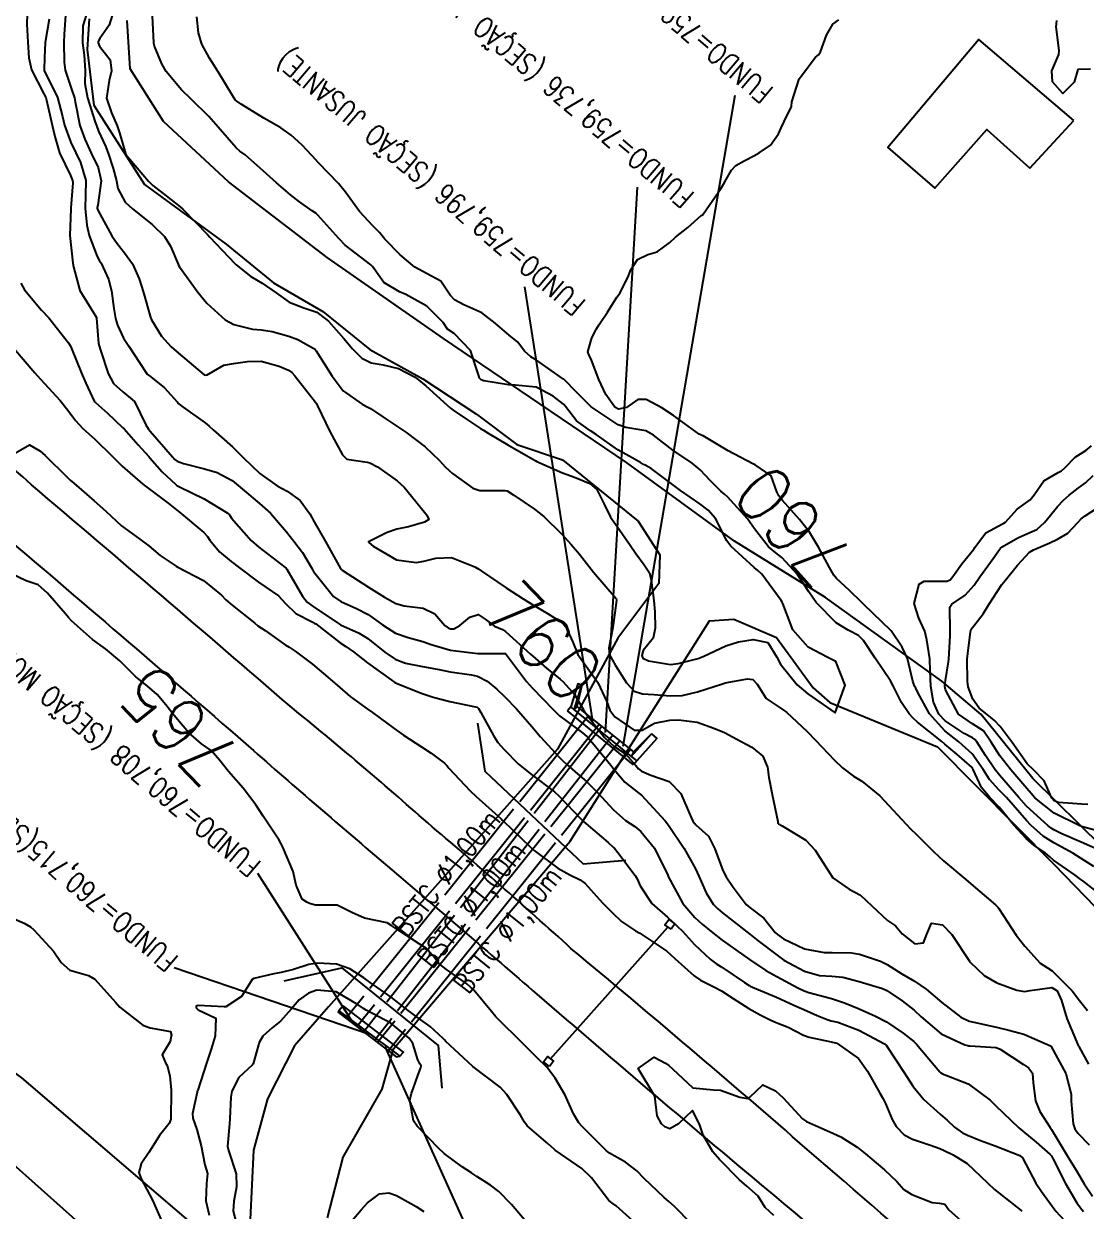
# Model space of a CAD drawing. Header units: metres. Extents: x 307586 to 320046, y 7427249 to 7434250.
# Drawn here: x 318769.1 to 318846.3, y 7429923.8 to 7430010.1 of the extents above; entities that cross this region are included whole.
import ezdxf
from ezdxf.enums import TextEntityAlignment as Align

# ---------------------------------------------------------------- set-up
doc = ezdxf.new("R2010")
doc.units = ezdxf.units.M
doc.header["$MEASUREMENT"] = 0
doc.linetypes.add('CONTINUO', pattern=[0])
doc.linetypes.add('TRACEJADO', pattern=[8.7, 8, -0.7])
for name, color, linetype in [('BUEIRO', 151, 'Continuous'), ('Cotas', 45, 'Continuous'), ('Curvas de Nivel 1m', 11, 'Continuous'), ('Curvas de Nivel 5m', 15, 'Continuous'), ('Divisa', 42, 'FENCELINE2'), ('Edificações', 30, 'Continuous'), ('Hidrografia', 140, 'Continuous'), ('Linha Férrea', 20, 'Continuous'), ('Pontes_Viadutos_Tubos', 190, 'Continuous'), ('Portico', 45, 'Continuous'), ('TEXTO', 45, 'Continuous'), ('Vias Primárias', 230, 'Continuous')]:
    doc.layers.add(name, color=color, linetype=linetype)
doc.styles.add('ROMANS', font='romans', dxfattribs={"height": 0.2})
doc.styles.add('Style-STANDARD', font='STANDARD.shx')
doc.linetypes.add('FENCELINE2', pattern='A,0.25,-0.1,[132,ltypeshp.shx,S=0.1,R=0,X=-0.1,Y=0],-0.1,1', length=1.45)

msp = doc.modelspace()

# ---------------------------------------------------------------- linework, layer by layer
at = {"layer": 'BUEIRO', "linetype": 'TRACEJADO', "flags": 128}
for points in [[(318810.146, 7429959.833), (318792.527, 7429937.859)], [(318810.926, 7429959.207), (318793.32, 7429937.25)], [(318811.117, 7429959.054), (318793.813, 7429936.871)], [(318811.897, 7429958.428), (318794.606, 7429936.262)], [(318812.418, 7429958.01), (318794.816, 7429936.101)], [(318813.198, 7429957.384), (318795.609, 7429935.491)]]:
    msp.add_lwpolyline(points, dxfattribs=at)
at = {"layer": 'BUEIRO', "linetype": 'CONTINUO'}
for points in [[(318809.658, 7429962.071, 760.092), (318809.375, 7429962.16, 760.092), (318808.85, 7429960.477, 761.525), (318808.617, 7429960.193, 761.525)], [(318809.097, 7429960.275, 761.513), (318809.658, 7429962.071, 760.092)], [(318809.658, 7429962.071, 760.092), (318809.294, 7429960.517, 760.106)], [(318808.85, 7429960.477, 761.513), (318809.097, 7429960.275, 761.513), (318813.239, 7429956.885, 761.499), (318813.643, 7429956.554, 761.499)], [(318809.097, 7429960.275, 761.513), (318809.294, 7429960.517, 760.106), (318813.417, 7429957.208, 760.072), (318813.239, 7429956.885, 761.499)], [(318813.411, 7429956.269, 761.49), (318808.617, 7429960.193, 761.525)], [(318813.239, 7429956.885, 761.499), (318814.714, 7429958.533, 759.747)], [(318814.714, 7429958.533, 759.747), (318815.103, 7429958.185, 759.747), (318813.643, 7429956.554, 761.49), (318813.411, 7429956.269, 761.49)], [(318814.714, 7429958.533, 759.747), (318813.417, 7429957.208, 760.072)], [(318791.999, 7429938.413, 762.447), (318791.953, 7429938.3, 760.982), (318796.171, 7429935.06, 761.179), (318796.425, 7429935.12, 762.464)]]:
    msp.add_polyline3d(points, dxfattribs=at)
msp.add_polyline3d([(318792.322, 7429938.758, 762.442), (318791.999, 7429938.413, 762.447), (318796.425, 7429935.12, 762.464), (318796.705, 7429935.401, 762.46)], close=True, dxfattribs=at)
at = {"layer": 'Curvas de Nivel 1m', "flags": 128}
for points, elevation in [([(318769.365, 7430010.769), (318769.334, 7430010.078), (318769.411, 7430008.768), (318769.475, 7430007.63), (318769.667, 7430006.764), (318770.577, 7430005.023), (318770.716, 7430004.749), (318770.774, 7430004.544), (318771.185, 7430002.744), (318771.376, 7430001.911), (318771.699, 7430000.738), (318772.508, 7429999.09), (318772.657, 7429998.728), (318772.671, 7429998.559), (318772.538, 7429996.729), (318772.538, 7429996.674), (318772.47, 7429994.73), (318772.47, 7429994.713), (318772.684, 7429992.727), (318772.718, 7429992.44), (318773.182, 7429990.722), (318774.384, 7429988.775), (318774.4, 7429988.71), (318774.542, 7429986.885), (318774.578, 7429986.707), (318774.679, 7429986.385), (318775.237, 7429984.696), (318775.621, 7429983.983), (318776.32, 7429983.36), (318777.167, 7429982.671), (318777.98, 7429980.98), (318778.167, 7429980.661), (318778.291, 7429980.505), (318779.924, 7429978.635), (318780.087, 7429978.458), (318780.26, 7429978.331), (318780.728, 7429978.156), (318782.254, 7429977.767), (318783.155, 7429977.5), (318784.247, 7429976.939), (318784.69, 7429976.576), (318786.23, 7429975.257), (318787.048, 7429974.552), (318788.203, 7429973.198), (318788.722, 7429972.532), (318789.359, 7429971.697), (318790.06, 7429970.512), (318790.17, 7429970.319), (318791.623, 7429968.495), (318792.139, 7429968.142), (318793.295, 7429967.633), (318794.13, 7429967.186), (318795.164, 7429966.45), (318796.117, 7429965.835), (318797.031, 7429965.514), (318798.111, 7429965.228), (318798.703, 7429965.006), (318800.105, 7429964.612), (318802.103, 7429964.37), (318804.103, 7429964.349), (318804.12, 7429964.34), (318804.188, 7429964.253), (318805.64, 7429962.324), (318806.068, 7429961.846), (318807.552, 7429960.305), (318808.046, 7429959.834), (318809.706, 7429958.597), (318810.024, 7429958.337), (318810.088, 7429958.269), (318810.551, 7429957.731), (318811.761, 7429956.252), (318812, 7429955.924), (318812.774, 7429955.021), (318813.8, 7429954.223), (318813.981, 7429954.074), (318815.709, 7429952.202), (318815.95, 7429951.896), (318817.081, 7429950.189), (318817.911, 7429948.728), (318818.164, 7429948.176), (318818.687, 7429946.964), (318819.187, 7429946.16), (318819.527, 7429945.803), (318819.877, 7429945.511), (318821.633, 7429944.132), (318821.86, 7429943.961), (318822.479, 7429943.495), (318823.838, 7429942.446), (318824.331, 7429942.095), (318825.825, 7429941.289), (318826.923, 7429940.968), (318827.821, 7429940.913), (318828.62, 7429940.847), (318829.818, 7429940.544), (318831.504, 7429940.013), (318831.811, 7429939.868), (318832.934, 7429939.123), (318833.798, 7429938.449), (318834.308, 7429937.975), (318835.775, 7429936.737), (318837.494, 7429935.934), (318837.704, 7429935.873), (318837.762, 7429935.862), (318837.839, 7429935.852), (318839.761, 7429935.73), (318840.056, 7429935.611), (318841.749, 7429934.502), (318842.119, 7429934.257), (318842.407, 7429933.88), (318842.444, 7429933.167), (318842.619, 7429931.876), (318842.933, 7429931.099), (318843.694, 7429929.918), (318843.726, 7429929.86), (318843.775, 7429929.777), (318844.941, 7429927.847), (318845.656, 7429926.697), (318846.158, 7429925.832), (318846.748, 7429924.937)], 762), ([(318770.958, 7430010.437), (318770.666, 7430008.75), (318770.663, 7430008.709), (318770.612, 7430007.668), (318770.586, 7430006.75), (318770.602, 7430006.7), (318771.571, 7430004.74), (318771.926, 7430003.37), (318772.07, 7430002.735), (318772.54, 7430001.483), (318772.884, 7430000.726), (318773.223, 7430000.023), (318773.624, 7429998.719), (318773.591, 7429997.619), (318773.561, 7429996.719), (318773.705, 7429995.476), (318773.86, 7429994.716), (318774.438, 7429993.21), (318774.623, 7429992.895), (318774.745, 7429992.705), (318775.27, 7429991.545), (318775.49, 7429990.694), (318775.662, 7429989.422), (318775.78, 7429988.689), (318775.914, 7429988.223), (318776.369, 7429987.276), (318776.751, 7429986.676), (318777.525, 7429985.488), (318778.082, 7429984.663), (318778.331, 7429984.458), (318779.34, 7429983.662), (318780.254, 7429982.631), (318780.274, 7429982.592), (318780.312, 7429982.536), (318780.689, 7429982.246), (318782.298, 7429981.107), (318782.572, 7429980.882), (318782.867, 7429980.601), (318784.275, 7429979.366), (318785.085, 7429978.572), (318786.252, 7429977.441), (318787.518, 7429976.547), (318788.239, 7429976.157), (318789.191, 7429975.484), (318789.883, 7429974.515), (318790.214, 7429973.92), (318791.037, 7429972.502), (318792.126, 7429970.538), (318792.153, 7429970.49), (318792.173, 7429970.47), (318792.242, 7429970.419), (318794.154, 7429969.179), (318795.32, 7429968.448), (318796.139, 7429968.002), (318796.744, 7429967.827), (318798.135, 7429967.663), (318798.968, 7429967.244), (318799.703, 7429966.396), (318799.943, 7429966.215), (318800.121, 7429966.157), (318800.346, 7429966.162), (318800.805, 7429966.383), (318801.51, 7429966.995), (318802.131, 7429967.197), (318802.628, 7429966.862), (318803.315, 7429966.352), (318803.881, 7429966.104), (318804.119, 7429965.954), (318805.936, 7429964.322), (318806.101, 7429964.162), (318807.095, 7429963.303), (318808.076, 7429962.491), (318808.309, 7429962.296), (318809.141, 7429961.361), (318809.771, 7429960.274), (318810.047, 7429959.869), (318811.315, 7429958.257), (318812.017, 7429957.613), (318812.837, 7429957.063), (318813.587, 7429956.226), (318813.77, 7429955.993), (318813.999, 7429955.823), (318814.677, 7429955.533), (318815.991, 7429955.054), (318816.86, 7429954.191), (318817.516, 7429952.628), (318817.73, 7429952.182), (318817.95, 7429951.925), (318818.856, 7429951.08), (318819.309, 7429950.159), (318819.91, 7429948.593), (318820.149, 7429948.148), (318820.662, 7429947.375), (318821.602, 7429946.133), (318821.881, 7429945.896), (318822.883, 7429945.125), (318823.714, 7429944.102), (318823.861, 7429943.951), (318824.312, 7429943.639), (318825.845, 7429942.905), (318827.261, 7429942.647), (318827.841, 7429942.631), (318829.261, 7429942.619), (318829.84, 7429942.524), (318831.345, 7429942.015), (318831.83, 7429941.768), (318832.916, 7429941.086), (318833.819, 7429940.55), (318834.669, 7429939.971), (318835.803, 7429939.009), (318837.201, 7429937.946), (318837.789, 7429937.663), (318838.145, 7429937.577), (318839.782, 7429937.215), (318840.689, 7429936.991), (318841.775, 7429936.701), (318843.708, 7429935.861), (318843.745, 7429935.843), (318843.763, 7429935.82), (318844.829, 7429933.849), (318845.21, 7429932.355), (318845.212, 7429931.845), (318845.348, 7429930.192), (318845.483, 7429929.842), (318845.69, 7429929.528), (318846.517, 7429928.663)], 761), ([(318773.637, 7430010.72), (318773.408, 7430009.956), (318773.367, 7430008.723), (318773.51, 7430007.825), (318773.582, 7430006.72), (318773.544, 7430005.765), (318773.742, 7430004.718), (318774.303, 7430002.965), (318774.384, 7430002.712), (318774.549, 7430002.307), (318775.054, 7430001.218), (318775.239, 7430000.699), (318775.614, 7429999.595), (318775.844, 7429998.69), (318775.956, 7429998.147), (318776.488, 7429997.15), (318776.996, 7429996.675), (318778.466, 7429995.5), (318779.326, 7429994.647), (318779.764, 7429993.958), (318780.329, 7429992.632), (318780.363, 7429992.561), (318780.431, 7429992.453), (318781.753, 7429990.617), (318782.401, 7429989.813), (318783.748, 7429988.596), (318784.38, 7429988.255), (318785.724, 7429987.918), (318786.376, 7429987.88), (318787.166, 7429987.761), (318788.372, 7429987.421), (318789.021, 7429987.182), (318790.197, 7429986.512), (318790.292, 7429986.441), (318790.361, 7429986.353), (318791.528, 7429984.498), (318792.327, 7429983.45), (318793.701, 7429982.469), (318794.112, 7429982.264), (318794.31, 7429982.149), (318795.196, 7429981.559), (318796.297, 7429980.815), (318796.871, 7429980.434), (318798.277, 7429979.376), (318799.3, 7429978.404), (318799.763, 7429977.902), (318800.253, 7429977.445), (318801.742, 7429976.375), (318802.241, 7429976.198), (318804.096, 7429976.197), (318804.241, 7429976.168), (318804.716, 7429975.857), (318806.228, 7429974.847), (318806.895, 7429974.313), (318808.204, 7429973.019), (318808.879, 7429972.29), (318809.494, 7429971.588), (318810.177, 7429970.694), (318810.504, 7429970.267), (318812.145, 7429968.359), (318812.17, 7429968.25), (318812.139, 7429967.855), (318811.928, 7429966.449), (318811.898, 7429966.252), (318811.61, 7429964.753), (318811.662, 7429964.254), (318812.092, 7429963.496), (318812.908, 7429962.237), (318813.452, 7429961.615), (318814.065, 7429961.438), (318814.889, 7429961.387), (318816.064, 7429961.29), (318816.944, 7429961.311), (318818.067, 7429961.566), (318819.884, 7429962.153), (318820.02, 7429962.205), (318820.074, 7429962.223), (318821.681, 7429962.532), (318822.078, 7429962.479), (318822.394, 7429962.125), (318823.038, 7429961.091), (318824.056, 7429960.411), (318824.533, 7429960.095), (318826.032, 7429958.696), (318826.634, 7429958.074), (318828.011, 7429956.623), (318828.593, 7429956.051), (318829.401, 7429955.443), (318829.994, 7429955.096), (318831.304, 7429954.017), (318831.973, 7429953.321), (318833.207, 7429951.991), (318833.563, 7429951.6), (318833.945, 7429951.226), (318835.209, 7429949.967), (318835.926, 7429949.293), (318837.545, 7429947.944), (318837.908, 7429947.637), (318839.7, 7429946.099), (318839.883, 7429945.933), (318839.906, 7429945.91), (318839.952, 7429945.84), (318841.221, 7429943.896), (318841.851, 7429943.091), (318842.964, 7429941.873), (318843.496, 7429941.531), (318843.828, 7429941.319), (318845.272, 7429939.845), (318845.806, 7429939.148), (318846.387, 7429938.422)], 759), ([(318775.528, 7430010.697), (318775.326, 7430010.016), (318774.628, 7430009.041), (318774.519, 7430008.816), (318774.516, 7430008.711), (318774.621, 7430008.48), (318775.397, 7430007.484), (318775.493, 7430006.697), (318775.304, 7430005.987), (318775.113, 7430004.702), (318775.491, 7430003.625), (318775.893, 7430002.69), (318776.056, 7430002.195), (318776.499, 7430000.681), (318776.532, 7430000.599), (318778.171, 7429998.663), (318778.5, 7429998.356), (318779.464, 7429997.617), (318780.485, 7429996.804), (318780.673, 7429996.628), (318782.456, 7429994.801), (318782.64, 7429994.608), (318784.435, 7429992.7), (318784.54, 7429992.588), (318785.605, 7429991.753), (318786.42, 7429991.258), (318787.447, 7429990.55), (318788.403, 7429989.886), (318789.458, 7429989.463), (318790.393, 7429989.16), (318791.248, 7429988.501), (318792.371, 7429987.25), (318792.99, 7429986.484), (318793.683, 7429985.803), (318794.353, 7429985.485), (318795.227, 7429985.326), (318796.349, 7429985.056), (318797.556, 7429984.428), (318798.334, 7429983.804), (318799.863, 7429982.397), (318800.112, 7429982.194), (318800.309, 7429982.044), (318801.338, 7429981.344), (318802.296, 7429980.717), (318802.509, 7429980.581), (318802.858, 7429980.362), (318804.28, 7429979.511), (318806.106, 7429978.481), (318806.264, 7429978.389), (318806.397, 7429978.319), (318808.255, 7429977.476), (318809.125, 7429977.16), (318810.247, 7429976.705), (318810.753, 7429976.265), (318811.281, 7429975.211), (318811.735, 7429974.255), (318812.213, 7429973.582), (318813.178, 7429972.235), (318813.574, 7429971.617), (318814.179, 7429970.813), (318814.574, 7429970.216), (318814.702, 7429969.678), (318814.895, 7429968.212), (318814.971, 7429967.375), (318814.98, 7429966.211), (318814.85, 7429965.478), (318814.107, 7429964.588), (318814.008, 7429964.221), (318814.1, 7429964.014), (318814.492, 7429963.821), (318816.093, 7429963.563), (318816.648, 7429963.641), (318818.1, 7429964.004), (318818.232, 7429964.047), (318818.522, 7429964.174), (318820.111, 7429964.922), (318821.035, 7429965.219), (318822.115, 7429965.376), (318823.161, 7429965.162), (318823.828, 7429964.104), (318824.095, 7429963.591), (318825.305, 7429962.088), (318826.066, 7429961.419), (318828.053, 7429960.06), (318828.791, 7429962.049), (318828.099, 7429963.78), (318827.534, 7429964.066), (318826.11, 7429964.824), (318824.987, 7429966.091), (318824.251, 7429967.99), (318824.207, 7429968.099), (318824.145, 7429968.207), (318822.725, 7429970.122), (318822.44, 7429970.39), (318822.178, 7429970.601), (318820.481, 7429972.147), (318820.199, 7429972.541), (318819.378, 7429974.163), (318818.833, 7429974.775), (318818.233, 7429975.224), (318816.837, 7429976.194), (318816.247, 7429976.626), (318814.687, 7429977.788), (318814.261, 7429978.033), (318814.134, 7429978.095), (318813.911, 7429978.225), (318812.276, 7429979.153), (318810.705, 7429980.266), (318810.296, 7429980.532), (318809.267, 7429981.25), (318808.469, 7429982.298), (318808.316, 7429982.478), (318807.586, 7429983.045), (318806.334, 7429983.7), (318804.808, 7429983.863), (318804.336, 7429983.871), (318802.545, 7429984.162), (318802.341, 7429984.229), (318802.234, 7429984.371), (318802.183, 7429984.533), (318801.574, 7429986.378), (318800.375, 7429987.618), (318799.904, 7429987.923), (318799.58, 7429988.402), (318798.401, 7429989.595), (318796.881, 7429990.435), (318796.415, 7429990.626), (318795.263, 7429991.299), (318794.456, 7429992.47), (318794.433, 7429992.496), (318794.318, 7429992.588), (318792.456, 7429994.017), (318792.005, 7429994.495), (318790.48, 7429996.207), (318790.319, 7429996.35), (318790.072, 7429996.516), (318789.14, 7429997.181), (318788.494, 7429997.669), (318787.469, 7429998.55), (318786.516, 7429999.427), (318785.204, 7430000.58), (318784.811, 7430000.861), (318784.538, 7430001.095), (318783.236, 7430002.603), (318782.564, 7430003.381), (318781.277, 7430004.623), (318780.583, 7430005.304), (318779.458, 7430006.647), (318779.145, 7430007.188), (318778.621, 7430008.475), (318778.563, 7430008.661), (318778.552, 7430008.733), (318778.473, 7430010.662)], 758), ([(318847.892, 7429946.41), (318846.057, 7429947.839), (318845.914, 7429947.944), (318845.501, 7429948.261), (318843.928, 7429949.356), (318843.648, 7429949.582), (318843.311, 7429949.869), (318842.503, 7429950.446), (318841.943, 7429950.916), (318841.053, 7429951.899), (318839.972, 7429953.186), (318839.267, 7429953.921), (318838.694, 7429954.633), (318838.096, 7429955.939), (318838.005, 7429956.084), (318836.912, 7429957.059), (318836.03, 7429957.777), (318835.803, 7429957.962), (318834.047, 7429959.375), (318833.72, 7429959.656), (318833.429, 7429959.989), (318832.874, 7429960.811), (318832.268, 7429962.007), (318832.078, 7429962.366), (318830.973, 7429964.021), (318830.116, 7429965.31), (318829.751, 7429965.667), (318829.014, 7429966.047), (318828.131, 7429966.598), (318826.671, 7429968.075), (318826.154, 7429968.839), (318825.331, 7429970.088), (318824.185, 7429971.323), (318823.755, 7429971.673), (318823.228, 7429972.114), (318822.212, 7429973.412), (318821.682, 7429974.135), (318820.239, 7429975.739), (318820.024, 7429975.936), (318819.754, 7429976.157), (318818.994, 7429976.913), (318818.258, 7429977.709), (318817.678, 7429978.186), (318816.277, 7429979.128), (318814.867, 7429980.214), (318814.296, 7429980.537), (318812.845, 7429980.789), (318812.3, 7429980.965), (318810.334, 7429982.27), (318810.313, 7429982.292), (318809.328, 7429983.285), (318808.343, 7429984.281), (318808.318, 7429984.3), (318806.356, 7429985.675), (318805.944, 7429985.91), (318805.492, 7429986.333), (318805.007, 7429986.978), (318804.374, 7429987.475), (318803.358, 7429988.36), (318802.394, 7429989.111), (318801.093, 7429989.693), (318800.408, 7429990.053), (318800.099, 7429990.395), (318799.416, 7429991.398), (318798.428, 7429991.934), (318797.53, 7429992.429), (318796.446, 7429993.327), (318795.341, 7429994.457), (318794.945, 7429994.94), (318794.472, 7429995.42), (318793.509, 7429996.48), (318792.497, 7429997.87), (318791.978, 7429998.495), (318790.525, 7430000.009), (318790.055, 7430000.517), (318789.324, 7430001.312), (318788.548, 7430002.021), (318787.787, 7430002.548), (318786.563, 7430003.259), (318784.908, 7430004.255), (318784.581, 7430004.477), (318784.481, 7430004.591), (318784.278, 7430004.901), (318783.234, 7430006.604), (318782.613, 7430007.595), (318782.057, 7430008.616), (318781.811, 7430009.443), (318781.696, 7430010.62)], 759), ([(318846.618, 7430006.814), (318845.694, 7430006.777), (318845.424, 7430005.858), (318844.595, 7430005.036), (318843.854, 7430005.877), (318843.813, 7430006.68), (318844.302, 7430007.873), (318844.346, 7430008.163), (318844.126, 7430009.875), (318844.177, 7430010.355)], 761), ([(318768.9, 7429991.255), (318769.164, 7429990.769), (318770.391, 7429989.306), (318770.922, 7429988.745), (318772.365, 7429986.932), (318772.483, 7429986.729), (318772.582, 7429986.505), (318773.305, 7429984.72), (318773.617, 7429984.008), (318774.225, 7429982.701), (318774.26, 7429982.648), (318774.312, 7429982.592), (318775.183, 7429981.812), (318776.294, 7429980.788), (318776.395, 7429980.679), (318777.43, 7429979.514), (318778.193, 7429978.661), (318778.262, 7429978.577), (318779.157, 7429977.551), (318780.156, 7429976.631), (318780.242, 7429976.565), (318780.373, 7429976.497), (318782.228, 7429975.597), (318783.888, 7429974.585), (318784.05, 7429974.422), (318784.209, 7429974.196), (318785.626, 7429972.566), (318786.188, 7429972.079), (318788.073, 7429970.641), (318788.173, 7429970.561), (318788.217, 7429970.495), (318789.363, 7429968.522), (318789.711, 7429968.088), (318790.136, 7429967.783), (318792.053, 7429966.491), (318792.123, 7429966.448), (318793.488, 7429965.84), (318794.113, 7429965.441), (318795.339, 7429964.448), (318796.096, 7429963.949), (318796.856, 7429963.668), (318798.088, 7429963.426), (318799.3, 7429963.186), (318800.083, 7429963.03), (318801.636, 7429962.818), (318802.078, 7429962.716), (318802.775, 7429962.359), (318803.491, 7429961.773), (318804.062, 7429961.202), (318804.913, 7429960.331), (318806.034, 7429959.061), (318806.658, 7429958.314), (318808.008, 7429956.829), (318808.275, 7429956.565), (318808.576, 7429956.291), (318809.341, 7429955.624), (318809.991, 7429955.056), (318810.791, 7429954.262), (318811.964, 7429953.015), (318812.834, 7429952.237), (318813.503, 7429951.782), (318813.945, 7429951.431), (318814.932, 7429950.21), (318815.904, 7429948.253), (318815.927, 7429948.2), (318815.941, 7429948.161), (318816.986, 7429946.189), (318817.873, 7429945.18), (318818.403, 7429944.706), (318819.043, 7429944.162), (318819.854, 7429943.533), (318821.833, 7429942.13), (318823.034, 7429941.321), (318823.821, 7429940.887), (318825.359, 7429940.085), (318825.81, 7429939.858), (318826.155, 7429939.729), (318827.801, 7429939.288), (318828.736, 7429938.985), (318829.798, 7429938.536), (318830.987, 7429938.018), (318831.787, 7429937.6), (318832.992, 7429936.775), (318833.766, 7429936.18), (318833.973, 7429935.978), (318835.25, 7429934.462), (318835.665, 7429933.961), (318835.742, 7429933.89), (318835.866, 7429933.833), (318837.731, 7429933.108), (318839.32, 7429931.914), (318839.709, 7429931.53), (318841.404, 7429929.893), (318841.691, 7429929.661), (318842.677, 7429928.87), (318843.674, 7429927.978), (318843.768, 7429927.859), (318843.889, 7429927.638), (318844.807, 7429925.848), (318845.629, 7429924.453), (318845.876, 7429924.087), (318846.102, 7429923.833)], 763), ([(318768.36, 7429986.572), (318769.913, 7429984.756), (318770.11, 7429984.533), (318770.328, 7429984.288), (318771.746, 7429982.736), (318772.306, 7429982.048), (318772.868, 7429981.291), (318773.411, 7429980.713), (318774.281, 7429979.925), (318775.526, 7429978.687), (318776.256, 7429977.964), (318777.759, 7429976.665), (318778.238, 7429976.3), (318779.593, 7429975.269), (318780.215, 7429974.788), (318780.419, 7429974.628), (318782.198, 7429973.141), (318782.454, 7429972.864), (318782.639, 7429972.603), (318783.337, 7429971.745), (318784.177, 7429971.033), (318784.782, 7429970.574), (318786.158, 7429969.54), (318787.607, 7429968.545), (318788.138, 7429968), (318788.867, 7429967.265), (318790.124, 7429966.625), (318790.335, 7429966.508), (318792.109, 7429965.135), (318792.501, 7429964.879), (318793.071, 7429964.475), (318794.091, 7429963.675), (318795.797, 7429962.443), (318796.071, 7429962.264), (318796.409, 7429962.097), (318798.063, 7429961.449), (318798.848, 7429961.196), (318800.058, 7429960.878), (318801.932, 7429960.493), (318802.054, 7429960.458), (318802.108, 7429960.423), (318802.153, 7429960.369), (318802.328, 7429960.086), (318803.254, 7429958.352), (318803.563, 7429957.892), (318804.013, 7429957.382), (318805.065, 7429956.329), (318805.995, 7429955.569), (318807.676, 7429954.303), (318807.979, 7429954.032), (318809.655, 7429952.274), (318809.805, 7429952.126), (318809.95, 7429952.001), (318811.564, 7429950.626), (318811.933, 7429950.302), (318811.964, 7429950.28), (318812, 7429950.249), (318812.272, 7429949.901), (318813.526, 7429948.226), (318813.666, 7429947.989), (318813.895, 7429947.472), (318814.754, 7429946.211), (318815.873, 7429945.203), (318816.961, 7429944.189), (318817.849, 7429943.224), (318818.979, 7429942.163), (318819.476, 7429941.802), (318819.827, 7429941.575), (318821.486, 7429940.464), (318821.814, 7429940.24), (318821.884, 7429940.2), (318822.045, 7429940.127), (318823.802, 7429939.39), (318825.061, 7429938.821), (318825.789, 7429938.488), (318826.756, 7429938.07), (318827.481, 7429937.764), (318827.779, 7429937.681), (318828.262, 7429937.568), (318829.777, 7429936.999), (318831.645, 7429936.011), (318831.762, 7429935.908), (318832.526, 7429934.774), (318833.025, 7429933.991), (318833.727, 7429932.916), (318834.508, 7429931.972), (318835.702, 7429930.887), (318836.202, 7429930.457), (318836.73, 7429929.944), (318837.303, 7429929.55), (318837.687, 7429929.363), (318838.621, 7429928.983), (318839.68, 7429928.597), (318841.479, 7429927.892), (318841.67, 7429927.717), (318842.651, 7429925.875), (318843.051, 7429925.283), (318843.629, 7429924.471), (318844.099, 7429923.855), (318845.599, 7429922.238)], 764), ([(318847.79, 7429949.821), (318845.941, 7429950.646), (318844.535, 7429951.267), (318843.95, 7429951.547), (318843.757, 7429951.669), (318843.517, 7429951.867), (318841.974, 7429953.282), (318841.396, 7429953.896), (318839.999, 7429955.521), (318839.823, 7429955.735), (318839.698, 7429955.915), (318838.987, 7429956.957), (318838.346, 7429957.935), (318838.212, 7429958.114), (318838.036, 7429958.234), (318837.424, 7429958.561), (318836.048, 7429959.477), (318835.587, 7429959.965), (318835.205, 7429960.825), (318835.005, 7429961.971), (318834.971, 7429963.09), (318834.94, 7429963.972), (318834.727, 7429965.363), (318834.577, 7429965.975), (318834.137, 7429966.931), (318833.811, 7429967.985), (318834.167, 7429969.391), (318834.529, 7429969.616), (318836.17, 7429969.624), (318836.413, 7429969.715), (318836.62, 7429969.956), (318837.266, 7429970.865), (318838.145, 7429971.94), (318838.167, 7429971.966), (318838.194, 7429972.027), (318839.014, 7429973.124), (318840.221, 7429973.789), (318840.309, 7429973.822), (318840.448, 7429973.908), (318841.286, 7429974.846), (318842.239, 7429975.52), (318842.527, 7429975.886), (318843.229, 7429976.904), (318844.268, 7429977.508), (318844.5, 7429977.627), (318844.753, 7429977.855), (318845.496, 7429978.633), (318846.286, 7429979.114), (318846.684, 7429979.441)], 761), ([(318847.947, 7429951.256), (318846.023, 7429951.769), (318845.952, 7429951.794), (318845.831, 7429951.841), (318843.966, 7429952.763), (318842.571, 7429953.881), (318842.295, 7429954.195), (318841.989, 7429954.546), (318840.822, 7429955.902), (318840.018, 7429956.924), (318839.404, 7429957.919), (318838.845, 7429958.732), (318838.046, 7429959.261), (318837.021, 7429959.95), (318836.071, 7429961.723), (318836.026, 7429961.96), (318836.024, 7429962.011), (318836.079, 7429962.387), (318836.304, 7429963.754), (318836.325, 7429963.958), (318836.426, 7429965.651), (318836.428, 7429965.957), (318836.388, 7429967.719), (318836.534, 7429967.956), (318837.513, 7429968.593), (318838.167, 7429969.326), (318838.575, 7429969.934), (318839.536, 7429971.269), (318839.993, 7429971.913), (318840.086, 7429972.02), (318840.196, 7429972.104), (318841.332, 7429972.773), (318842.212, 7429973.14), (318842.718, 7429973.38), (318843.261, 7429973.874), (318844.235, 7429975.058), (318844.621, 7429975.474), (318845.054, 7429975.852), (318845.726, 7429976.37), (318846.257, 7429976.747), (318846.804, 7429977.296)], 762), ([(318846.41, 7429953.402), (318845.977, 7429953.414), (318844.29, 7429953.545), (318843.98, 7429953.662), (318843.808, 7429953.863), (318843.237, 7429955.113), (318842.503, 7429955.882), (318842.01, 7429956.355), (318840.91, 7429957.901), (318840.044, 7429959.046), (318839.637, 7429959.504), (318839.117, 7429959.924), (318838.515, 7429960.39), (318838.064, 7429961.047), (318837.714, 7429961.944), (318837.669, 7429962.354), (318837.664, 7429963.944), (318837.691, 7429964.36), (318837.896, 7429965.942), (318837.945, 7429966.122), (318838.129, 7429966.376), (318838.819, 7429967.253), (318839.219, 7429967.924), (318840.168, 7429969.369), (318840.41, 7429969.668), (318840.598, 7429969.906), (318841.312, 7429970.769), (318842.191, 7429971.718), (318842.474, 7429971.886), (318843.663, 7429972.406), (318844.205, 7429972.665), (318844.968, 7429973.096), (318845.663, 7429973.846), (318845.925, 7429974.144), (318846.228, 7429974.352), (318847.115, 7429974.951)], 763), ([(318813.603, 7429922.923), (318812.146, 7429924.242), (318811.83, 7429924.452), (318811.627, 7429924.631), (318810.356, 7429926.263), (318809.65, 7429926.945), (318807.72, 7429928.289), (318807.664, 7429928.333), (318807.222, 7429928.744), (318805.689, 7429930.045), (318805.48, 7429930.322), (318805.204, 7429930.819), (318804.198, 7429932.335), (318803.721, 7429932.848), (318801.743, 7429934.37), (318799.761, 7429936.195), (318799.667, 7429936.296), (318799.573, 7429936.393), (318798.626, 7429937.261), (318797.778, 7429937.88), (318797.039, 7429938.427), (318795.797, 7429939.385), (318794.282, 7429940.455), (318793.816, 7429940.795), (318792.802, 7429941.455), (318791.826, 7429941.781), (318790.457, 7429941.873), (318789.826, 7429941.769), (318788.711, 7429941.416), (318787.82, 7429941.198), (318787.268, 7429941.096), (318785.815, 7429940.748), (318785.703, 7429940.673), (318785.643, 7429940.562), (318784.926, 7429939.439), (318783.785, 7429938.698), (318783.682, 7429938.684), (318781.786, 7429938.795), (318781.648, 7429938.748), (318781.643, 7429938.611), (318781.782, 7429938.473), (318783.058, 7429937.873), (318783.016, 7429936.591), (318782.728, 7429935.616), (318782.379, 7429934.6), (318781.753, 7429932.649), (318781.739, 7429932.61), (318781.712, 7429932.5), (318781.377, 7429930.933), (318781.398, 7429930.613), (318781.681, 7429929.786), (318781.991, 7429928.605), (318782.27, 7429927.221), (318782.47, 7429926.598), (318782.381, 7429925.849), (318782.335, 7429924.599), (318782.572, 7429923.565)], 764), ([(318805.604, 7429923.076), (318804.537, 7429924.331), (318803.632, 7429925.276), (318803.021, 7429925.733), (318802.022, 7429926.364), (318801.802, 7429926.525), (318801.645, 7429926.625), (318800.957, 7429927.07), (318799.66, 7429928.05), (318799.27, 7429928.394), (318797.687, 7429930.033), (318797.434, 7429930.414), (318797.168, 7429931.879), (318797.272, 7429932.417), (318797.393, 7429932.74), (318797.732, 7429933.7), (318797.944, 7429934.203), (318797.972, 7429934.408), (318797.887, 7429934.551), (318797.747, 7429934.849), (318797.372, 7429936.037), (318797.123, 7429936.426), (318795.774, 7429937.505), (318793.995, 7429938.458), (318793.785, 7429938.569), (318793.416, 7429938.838), (318791.802, 7429939.771), (318790.411, 7429939.897), (318789.8, 7429939.675), (318789.114, 7429939.2), (318788.548, 7429938.529), (318787.774, 7429937.656), (318787.151, 7429937.164), (318786.476, 7429936.553), (318786.212, 7429936.1), (318785.781, 7429934.56), (318785.732, 7429934.476), (318784.737, 7429933.555), (318784.232, 7429932.575), (318784.149, 7429932.135), (318784.083, 7429930.576), (318784.066, 7429930.197), (318783.915, 7429928.577), (318783.99, 7429928.246), (318784.536, 7429926.571), (318784.574, 7429925.626), (318784.369, 7429924.572), (318784.334, 7429923.845), (318784.671, 7429922.569)], 763), ([(318823.614, 7429923.532), (318822.972, 7429924.11), (318822.459, 7429924.945), (318821.638, 7429925.673), (318821.118, 7429926.135), (318819.658, 7429927.615), (318819.177, 7429928.155), (318818.475, 7429929.368), (318818.21, 7429930.165), (318817.703, 7429931.17), (318816.692, 7429930.185), (318816.048, 7429929.834), (318815.69, 7429929.977), (318815.455, 7429930.202), (318815.138, 7429930.766), (318814.967, 7429932.207), (318813.743, 7429934.22), (318814.918, 7429935.042), (318815.747, 7429934.6), (318815.98, 7429934.431), (318816.239, 7429934.193), (318817.723, 7429932.815), (318819.213, 7429932.662), (318819.72, 7429932.637), (318821.141, 7429932.136), (318821.712, 7429932.039), (318821.873, 7429932.128), (318822.814, 7429933.026), (318823.72, 7429932.592), (318824.278, 7429932.094), (318825.698, 7429930.56), (318825.977, 7429930.357), (318826.624, 7429930.066), (318827.686, 7429929.602), (318828.481, 7429929.242), (318829.67, 7429928.487), (318830.255, 7429928.024), (318831.655, 7429926.843), (318832.541, 7429925.997), (318833.06, 7429925.412), (318833.634, 7429925.053), (318835.108, 7429924.485), (318835.628, 7429924.419), (318836.042, 7429924.369), (318836.319, 7429923.95), (318837.606, 7429922.811)], 766), ([(318792.935, 7429923.138), (318793.615, 7429923.948), (318793.862, 7429924.215), (318794.087, 7429924.455), (318794.959, 7429925.118), (318795.63, 7429925.181), (318796.185, 7429924.988), (318797.239, 7429924.416), (318797.62, 7429924.196), (318798.189, 7429923.829)], 763)]:
    msp.add_lwpolyline(points, dxfattribs=dict(at, elevation=elevation))
at = {"layer": 'Curvas de Nivel 5m', "flags": 128}
for points, elevation in [([(318772.155, 7430010.735), (318772.053, 7430009.315), (318772.02, 7430008.736), (318772.037, 7430007.307), (318772.124, 7430006.735), (318772.582, 7430005.361), (318772.788, 7430004.728), (318772.857, 7430004.441), (318773.187, 7430002.724), (318773.54, 7430001.723), (318774.018, 7430000.715), (318774.517, 7429999.667), (318774.726, 7429998.707), (318774.485, 7429996.919), (318774.441, 7429996.753), (318774.443, 7429996.71), (318774.481, 7429996.562), (318775.512, 7429994.694), (318775.891, 7429994.132), (318776.441, 7429993.457), (318777.02, 7429992.674), (318777.507, 7429991.584), (318777.793, 7429990.666), (318778.345, 7429988.699), (318778.356, 7429988.66), (318778.382, 7429988.59), (318779.127, 7429987.405), (318779.817, 7429986.638), (318780.356, 7429986.171), (318782.23, 7429984.611), (318782.333, 7429984.576), (318782.433, 7429984.609), (318783.642, 7429985.299), (318784.351, 7429985.431), (318785.36, 7429985.577), (318786.353, 7429985.606), (318787.664, 7429985.233), (318788.347, 7429984.943), (318788.587, 7429984.778), (318788.812, 7429984.533), (318790.314, 7429982.614), (318790.38, 7429982.509), (318790.459, 7429982.361), (318791.353, 7429980.499), (318792.267, 7429978.782), (318792.591, 7429978.485), (318794.058, 7429978.26), (318794.26, 7429978.201), (318794.803, 7429977.909), (318796.248, 7429976.914), (318796.76, 7429976.435), (318798.225, 7429974.635), (318798.323, 7429974.518), (318798.4, 7429974.417), (318798.546, 7429974.087), (318798.215, 7429973.889), (318797.069, 7429973.572), (318796.207, 7429973.381), (318795.509, 7429973.142), (318794.194, 7429972.506), (318794.169, 7429972.485), (318794.16, 7429972.46), (318794.171, 7429972.438), (318794.192, 7429972.413), (318794.493, 7429972.154), (318796.18, 7429971.167), (318797.626, 7429970.978), (318798.179, 7429971.061), (318799.052, 7429971.277), (318800.182, 7429971.325), (318801.886, 7429970.662), (318802.174, 7429970.486), (318802.243, 7429970.439), (318802.347, 7429970.367), (318804.155, 7429969.129), (318805.402, 7429968.327), (318806.139, 7429967.883), (318807.203, 7429967.238), (318808.127, 7429966.659), (318808.324, 7429966.496), (318808.497, 7429966.294), (318809.015, 7429965.19), (318809.357, 7429964.281), (318810.088, 7429963.265), (318810.829, 7429962.262), (318811.473, 7429960.841), (318811.703, 7429960.253), (318812.045, 7429959.749), (318813.467, 7429958.793), (318814.031, 7429958.788), (318814.945, 7429959.306), (318816.043, 7429959.519), (318816.69, 7429959.547), (318818.041, 7429959.369), (318819.249, 7429958.947), (318820.03, 7429958.619), (318820.922, 7429958.141), (318822.017, 7429957.55), (318822.807, 7429956.914), (318823.142, 7429956.113), (318823.24, 7429955.356), (318823.476, 7429954.108), (318823.897, 7429952.158), (318823.897, 7429952.101), (318823.894, 7429952.042), (318823.952, 7429951.981), (318824.2, 7429951.848), (318825.94, 7429950.791), (318826.6, 7429950.073), (318827.903, 7429948.06), (318829.088, 7429947.229), (318829.894, 7429946.8), (318830.737, 7429946.021), (318831.873, 7429944.973), (318832.445, 7429944.578), (318832.936, 7429943.994), (318833.852, 7429943.26), (318834.489, 7429943.338), (318834.72, 7429943.971), (318835.062, 7429944.777), (318835.87, 7429944.653), (318836.528, 7429943.953), (318837.834, 7429942.005), (318837.881, 7429941.939), (318838.879, 7429940.98), (318839.818, 7429940.446), (318841.271, 7429939.895), (318841.812, 7429939.799), (318842.223, 7429939.884), (318843.815, 7429940.099), (318844.185, 7429939.856), (318844.502, 7429939.157), (318844.887, 7429937.849), (318845.725, 7429935.879), (318845.744, 7429935.84), (318845.763, 7429935.806), (318846.459, 7429934.538)], 760), ([(318846.862, 7429948.892), (318845.929, 7429949.468), (318845.322, 7429949.846), (318843.94, 7429950.601), (318843.163, 7429951.089), (318842.278, 7429951.885), (318841.958, 7429952.231), (318840.506, 7429953.905), (318839.988, 7429954.441), (318839.284, 7429955.209), (318838.823, 7429955.928), (318838.02, 7429957.068), (318837.055, 7429957.95), (318836.041, 7429958.743), (318834.912, 7429959.971), (318834.068, 7429961.529), (318833.92, 7429961.831), (318833.834, 7429961.984), (318833.706, 7429962.358), (318833.326, 7429963.992), (318832.937, 7429964.824), (318832.123, 7429966.01), (318830.151, 7429967.909), (318830.027, 7429968.032), (318829.083, 7429968.967), (318828.17, 7429969.818), (318827.975, 7429970.062), (318827.639, 7429970.604), (318826.855, 7429972.073), (318826.209, 7429973.169), (318825.462, 7429974.088), (318824.237, 7429975.463), (318823.961, 7429975.825), (318823.822, 7429976.106), (318823.404, 7429977.262), (318822.262, 7429978.06), (318822.079, 7429978.132), (318820.277, 7429979.091), (318818.464, 7429980.177), (318818.338, 7429980.224), (318818.293, 7429980.236), (318818.177, 7429980.298), (318816.307, 7429981.641), (318815.466, 7429982.208), (318814.322, 7429982.809), (318813.733, 7429982.817), (318812.907, 7429982.241), (318812.312, 7429982.12), (318812.045, 7429982.253), (318811.4, 7429983.186), (318810.882, 7429984.265), (318810.357, 7429985.671), (318810.157, 7429986.07), (318810.081, 7429986.274), (318810.373, 7429987.294), (318810.713, 7429987.933), (318810.926, 7429988.265), (318811.51, 7429989.145), (318812.206, 7429990.252), (318812.293, 7429990.372), (318812.416, 7429990.538), (318812.992, 7429991.68), (318813.207, 7429992.242), (318813.71, 7429992.971), (318814.45, 7429993.344), (318815.136, 7429993.536), (318816.047, 7429994.206), (318816.467, 7429994.613), (318817.366, 7429995.299), (318818.338, 7429996.181), (318818.436, 7429996.228), (318818.484, 7429996.264), (318819.781, 7429998.161), (318820.046, 7429998.621), (318820.523, 7429999.461), (318820.857, 7429999.818), (318821.448, 7430000.141), (318822.157, 7430000.513), (318822.539, 7430000.718), (318823.373, 7430001.294), (318823.937, 7430002.116), (318824.127, 7430002.547), (318824.573, 7430003.47), (318824.802, 7430003.885), (318824.878, 7430004.106), (318824.912, 7430004.431), (318825.439, 7430006.097), (318826.627, 7430007.673), (318826.846, 7430007.861), (318827.001, 7430008.076), (318827.438, 7430009.279), (318827.901, 7430010.068), (318828.339, 7430010.381)], 760), ([(318768.263, 7429978.78), (318769.525, 7429979.51), (318770.268, 7429979.088), (318770.667, 7429978.746), (318772.248, 7429977.195), (318772.48, 7429976.961), (318772.739, 7429976.723), (318774.224, 7429975.455), (318775.065, 7429974.691), (318776.202, 7429973.623), (318777.54, 7429972.667), (318778.188, 7429972.188), (318779.024, 7429971.49), (318780.174, 7429970.695), (318780.304, 7429970.629), (318782.159, 7429969.655), (318783.482, 7429968.59), (318783.802, 7429968.248), (318784.137, 7429967.977), (318785.889, 7429966.562), (318786.121, 7429966.372), (318786.648, 7429966.024), (318788.107, 7429964.992), (318788.382, 7429964.812), (318788.83, 7429964.529), (318790.089, 7429963.577), (318791.377, 7429962.497), (318792.067, 7429961.881), (318792.824, 7429961.242), (318793.89, 7429960.462), (318794.051, 7429960.346), (318794.437, 7429960.066), (318796.03, 7429958.901), (318796.696, 7429958.433), (318798.014, 7429957.575), (318798.718, 7429957.117), (318799.668, 7429956.395), (318799.837, 7429956.229), (318799.999, 7429956.041), (318801.534, 7429954.374), (318801.977, 7429953.969), (318803.785, 7429952.343), (318803.874, 7429952.263), (318803.951, 7429952.194), (318805.894, 7429950.32), (318805.932, 7429950.284), (318806.198, 7429950.048), (318807.91, 7429948.775), (318808.793, 7429948.287), (318809.546, 7429947.922), (318809.897, 7429947.658), (318811.154, 7429946.257), (318811.876, 7429945.512), (318812.529, 7429944.9), (318813.548, 7429944.225), (318813.86, 7429944.038), (318814.316, 7429943.756), (318815.841, 7429942.735), (318816.404, 7429942.194), (318817.82, 7429940.934), (318818.286, 7429940.641), (318819.254, 7429940.158), (318819.809, 7429939.859), (318820.649, 7429939.292), (318821.79, 7429938.572), (318822.606, 7429938.118), (318823.386, 7429937.713), (318823.777, 7429937.555), (318824.652, 7429937.214), (318825.768, 7429936.638), (318826.173, 7429936.482), (318827.764, 7429936.147), (318828.18, 7429936.046), (318829.752, 7429934.949), (318830.409, 7429934.023), (318831.319, 7429932.414), (318831.544, 7429932.012), (318831.709, 7429931.667), (318832.215, 7429930.519), (318832.495, 7429929.998), (318833.081, 7429929.383), (318833.684, 7429929.085), (318834.993, 7429928.654), (318835.677, 7429928.391), (318835.973, 7429928.252), (318836.631, 7429927.946), (318837.664, 7429927.306), (318839.133, 7429925.915), (318839.638, 7429925.427), (318841.564, 7429923.891), (318841.622, 7429923.84)], 765), ([(318817.605, 7429922.96), (318816.385, 7429924.189), (318815.985, 7429924.553), (318815.629, 7429924.839), (318814.181, 7429926.215), (318813.648, 7429926.778), (318812.838, 7429927.416), (318811.661, 7429928.061), (318811.413, 7429928.252), (318809.689, 7429929.991), (318809.447, 7429930.272), (318809.059, 7429930.917), (318808.436, 7429932.283), (318807.731, 7429933.523), (318807.108, 7429934.3), (318806.416, 7429934.98), (318805.756, 7429935.641), (318805.07, 7429936.327), (318803.776, 7429937.6), (318803.407, 7429937.974), (318803.098, 7429938.35), (318801.806, 7429939.908), (318801.312, 7429940.375), (318799.823, 7429941.406), (318799.265, 7429941.836), (318798.867, 7429942.404), (318798.36, 7429942.932), (318797.846, 7429943.271), (318796.077, 7429944.438), (318795.864, 7429944.589), (318795.506, 7429944.804), (318793.87, 7429945.143), (318792.954, 7429945.554), (318791.879, 7429946.083), (318790.301, 7429946.084), (318789.88, 7429946.191), (318789.665, 7429946.297), (318789.331, 7429946.518), (318788.903, 7429947.535), (318788.684, 7429948.528), (318787.929, 7429950.282), (318787.818, 7429950.541), (318787.668, 7429950.81), (318786.513, 7429952.554), (318785.961, 7429953.359), (318785.061, 7429954.569), (318783.991, 7429955.795), (318783.365, 7429956.59), (318782.732, 7429957.321), (318782.015, 7429957.803), (318781.075, 7429958.619), (318780.041, 7429959.868), (318779.421, 7429960.639), (318778.794, 7429961.383), (318778.066, 7429962.004), (318777.264, 7429962.668), (318776.084, 7429963.83), (318775.059, 7429964.69), (318774.103, 7429965.387), (318772.576, 7429966.723), (318772.368, 7429966.969), (318772.128, 7429967.263), (318770.836, 7429968.743), (318770.152, 7429969.351), (318769.284, 7429969.635), (318768.164, 7429970.173)], 765), ([(318767.861, 7429945.336), (318769.152, 7429944.761), (318769.598, 7429944.501), (318769.848, 7429944.292), (318771.277, 7429942.736), (318771.825, 7429941.904), (318772.451, 7429941.353), (318773.816, 7429940.966), (318774.286, 7429940.695), (318775.788, 7429939.021), (318776.094, 7429938.677), (318777.77, 7429937.355), (318778.286, 7429937.17), (318779.766, 7429936.912), (318779.834, 7429936.629), (318779.83, 7429936.561), (318779.756, 7429936.175), (318779.163, 7429935.217), (318779.399, 7429934.635), (318779.527, 7429934.428), (318779.723, 7429933.674), (318779.813, 7429932.629), (318779.813, 7429932.528), (318779.797, 7429930.629), (318779.794, 7429930.527), (318779.687, 7429930.223), (318778.962, 7429929.349), (318778.525, 7429928.641), (318778.191, 7429928.112), (318777.649, 7429927.292), (318777.482, 7429926.652), (318777.636, 7429926.205), (318778.475, 7429924.641), (318779.174, 7429923.057)], 765)]:
    msp.add_lwpolyline(points, dxfattribs=dict(at, elevation=elevation))
at = {"layer": 'Divisa'}
msp.add_lwpolyline([(318936.743, 7429752.199), (318924.612, 7429771.412), (318893.793, 7429816.083), (318885.479, 7429826.039), (318872.827, 7429839.719), (318838.131, 7429874.266), (318839.846, 7429876.347), (318833.617, 7429882.24), (318831.632, 7429880.141), (318792.235, 7429913.604), (318768.968, 7429933.531), (318759.788, 7429940.279), (318746.798, 7429951.779), (318718.102, 7429978.993), (318695.857, 7429998.182), (318663.16, 7430022.12), (318644.558, 7430035.132), (318629.956, 7430042.885), (318613.118, 7430051.226), (318603.391, 7430066.312), (318589.336, 7430091.976)], dxfattribs=at)
at = {"layer": 'Edificações'}
msp.add_lwpolyline([(318845.399, 7430003.089), (318838.502, 7430008.967), (318831.894, 7430001.129), (318835.307, 7429998.154), (318839.082, 7430002.435), (318842.205, 7429999.605)], close=True, dxfattribs=at)
at = {"layer": 'Hidrografia'}
for points in [[(318773.859, 7430010.466), (318773.706, 7430008.246), (318774.204, 7430004.188), (318777.886, 7429998.422), (318783.827, 7429994.096), (318787.244, 7429991.282), (318790.847, 7429989.215), (318794.264, 7429986.455), (318798.097, 7429984.312), (318802.01, 7429981.736), (318804.928, 7429979.546), (318808.263, 7429978.436), (318813.748, 7429973.985), (318815.319, 7429971.535), (318815.253, 7429969.453), (318812.265, 7429965.475), (318807.884, 7429957.419), (318791.244, 7429938.689), (318788.772, 7429935.858), (318786.813, 7429932.008), (318785.802, 7429928.284), (318785.549, 7429923.234)], [(318847.495, 7429950.292), (318842.418, 7429955.284), (318838.665, 7429959.936), (318835.81, 7429962.362), (318827.365, 7429968.422), (318820.756, 7429972.518), (318812.909, 7429978.232), (318806.596, 7429982.497), (318799.602, 7429987.232), (318791.158, 7429993.119), (318783.994, 7429998.617), (318779.264, 7430003), (318776.831, 7430006.843), (318776.618, 7430010.333)], [(318791.174, 7429923.36), (318792.312, 7429927.779), (318795.155, 7429932.702), (318795.983, 7429935.633), (318808.818, 7429950.73), (318818.938, 7429966.725), (318820.708, 7429966.852), (318823.805, 7429965.526), (318826.459, 7429961.865), (318827.668, 7429960.789), (318835.505, 7429957.57), (318843.985, 7429949.034), (318847.714, 7429945.184)]]:
    msp.add_lwpolyline(points, dxfattribs=at)
at = {"layer": 'Linha Férrea'}
for points in [[(318930.903, 7429825.432, 0.003669), (318914.042, 7429846.171, 0.027382), (318898.794, 7429862.714, 0.019936), (318891.81, 7429869.765, 0.023999), (318882.521, 7429878.611, -0.025461), (318872.279, 7429888.253, 0.010084), (318862.495, 7429896.994, -0.004272), (318847.471, 7429909.85, -0.000685), (318826.034, 7429928.336, 0.00651), (318808.89, 7429942.918, 0.009667), (318798.463, 7429952.049, 0.010474), (318788.472, 7429960.523, 0.002394), (318769.685, 7429976.605, 0.013875), (318759.147, 7429985.586, 0.007574), (318744.088, 7429998.634, -0.000565), (318730.12, 7430010.352, -0.001696), (318713.434, 7430023.886, 0.01145), (318697.751, 7430035.591, 0.011172), (318677.18, 7430050.231), (318658.012, 7430062.384), (318640.622, 7430072.918), (318614.679, 7430088.646)], [(318612.607, 7430085.295), (318638.575, 7430069.552), (318655.644, 7430059.137), (318675.381, 7430046.24, -0.017706), (318695.719, 7430031.898, 0.0027), (318711.28, 7430020.21, -0.018252), (318727.688, 7430007.069, 0.007557), (318741.737, 7429995.314, -0.013364), (318756.505, 7429982.663, 0.008323), (318767.581, 7429972.981, -0.004373), (318785.8, 7429957.306, 0.003978), (318795.854, 7429948.641, -0.002441), (318806.387, 7429939.62, 0.004607), (318823.637, 7429924.976, -0.005417), (318844.884, 7429906.879, 0.004272), (318859.96, 7429893.979, -0.019937), (318869.525, 7429885.261, 0.016492), (318879.944, 7429875.632, -0.023999), (318888.96, 7429867.046, 0.009413), (318896.048, 7429859.889, -0.027382), (318911.004, 7429843.663, -0.003669), (318927.828, 7429822.969, -0.027535), (318943.267, 7429801.353, -0.000874)]]:
    msp.add_lwpolyline(points, format="xyb", dxfattribs=at)
at = {"layer": 'Pontes_Viadutos_Tubos'}
for points in [[(318802.07, 7429959.308), (318802.61, 7429955.809), (318809.753, 7429949.078), (318812.852, 7429949.347)], [(318788.036, 7429940.586), (318792.214, 7429941.528), (318799.222, 7429935.875), (318799.492, 7429932.779)]]:
    msp.add_lwpolyline(points, dxfattribs=at)
at = {"layer": 'Portico'}
for points in [[(318816.139, 7429944.327), (318815.69, 7429944.655), (318815.975, 7429945.045), (318816.424, 7429944.717)], [(318807.316, 7429934.366), (318806.867, 7429934.694), (318807.151, 7429935.084), (318807.6, 7429934.756)]]:
    msp.add_lwpolyline(points, close=True, dxfattribs=at)
msp.add_lwpolyline([(318807.376, 7429934.92), (318815.915, 7429944.491)], dxfattribs=at)
at = {"layer": 'TEXTO', "linetype": 'CONTINUO', "flags": 128}
for points in [[(318812.656, 7429957.624), (318820.787, 7430004.913)], [(318811.369, 7429958.61), (318813.704, 7429998.236)], [(318810.467, 7429959.443), (318805.509, 7429991)], [(318793.008, 7429937.566), (318786.116, 7429948.371)], [(318794.235, 7429936.672), (318780.032, 7429941.537)], [(318795.345, 7429935.811), (318812.589, 7429897.551)]]:
    msp.add_lwpolyline(points, dxfattribs=at)
at = {"layer": 'Vias Primárias', "elevation": 758.327}
msp.add_lwpolyline([(318721.142, 7429970.373), (318735.749, 7429956.827), (318744.676, 7429948.823), (318763.572, 7429931.508), (318778.738, 7429917.997), (318800.482, 7429898.079), (318823.722, 7429876.716, 0.00418), (318860.849, 7429843.154, -0.018657), (318871.85, 7429832.616, -0.000549), (318885.401, 7429818.597, -0.047772), (318900.736, 7429799.316, -0.009135), (318910.298, 7429787.112, -0.055681), (318925.459, 7429765.71, -0.060984)], format="xyb", dxfattribs=at)
msp.add_lwpolyline([(318721.142, 7429970.373), (318735.749, 7429956.827), (318744.676, 7429948.823), (318763.572, 7429931.508), (318778.738, 7429917.997), (318800.482, 7429898.079), (318823.722, 7429876.716, 0.00418), (318860.849, 7429843.154, -0.018657), (318871.85, 7429832.616, -0.000549), (318885.401, 7429818.597, -0.047772), (318900.736, 7429799.316, -0.009135), (318910.298, 7429787.112, -0.055681), (318925.459, 7429765.71, -0.060984)], format="xyb", dxfattribs=at)

# ---------------------------------------------------------------- texts
at = {"layer": 'Cotas', "style": 'Style-STANDARD'}
for s, rotation, p in [('760', 132.13482, (318825.003, 7429973.611, 760)), ('760', 313.73997, (318806.852, 7429965.23, 760)), ('765', 134.06733, (318780.398, 7429959.115, 765))]:
    msp.add_text(s, height=4, rotation=rotation, dxfattribs=at).set_placement(p, align=Align.MIDDLE_CENTER)
at = {"layer": 'TEXTO', "style": 'ROMANS', "width": 0.8}
for s, rotation, p in [('FUNDO=759,775 (SEÇÃO JUSANTE)', 139.70651, (318823.664, 7430005.384)), ('FUNDO=759,736 (SEÇÃO JUSANTE)', 139.70651, (318817.915, 7429997.766)), ('FUNDO=759,796 (SEÇÃO JUSANTE)', 139.70651, (318810.041, 7429989.94)), ('FUNDO=760,708 (SEÇÃO MONTANTE)', 139.70651, (318786.455, 7429949.174)), ('FUNDO=760,715(SEÇÃO MONTANTE)', 139.70651, (318780.448, 7429942.285)), ('BSTC Ø1,00m', 51.20467, (318796.927, 7429943.674)), ('BSTC Ø1,00m', 51.20467, (318798.768, 7429941.388)), ('BSTC Ø1,00m', 51.20467, (318801.381, 7429939.541))]:
    msp.add_text(s, height=1.5, rotation=rotation, dxfattribs=at).set_placement(p)

doc.saveas('drawing.dxf')
